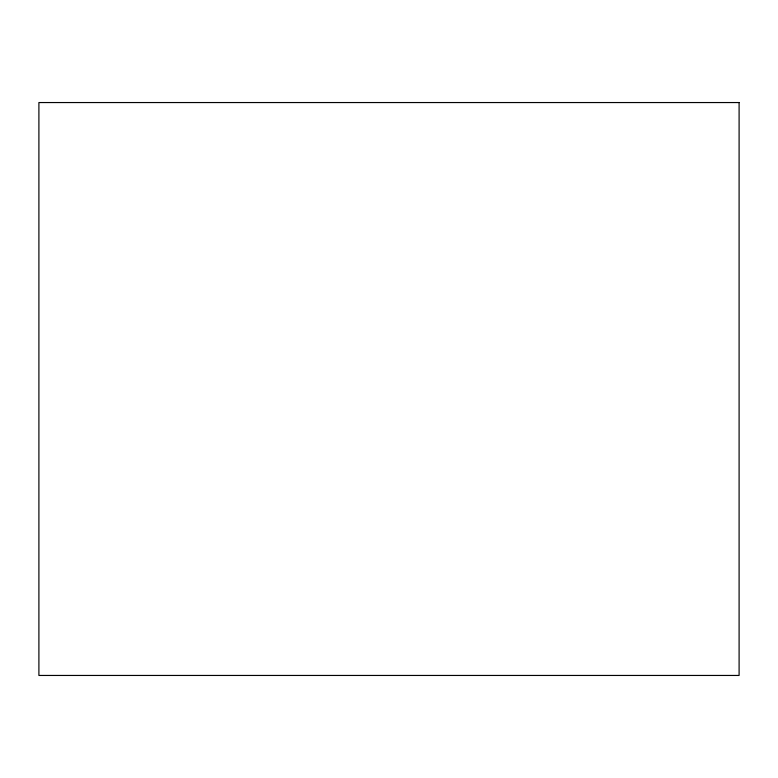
<?xml version="1.0" encoding="UTF-8"?>
<svg xmlns="http://www.w3.org/2000/svg" width="778" height="778" viewBox="0 0 778 778"><rect width="100%" height="100%" fill="white"/><g stroke="black" fill="none" stroke-linecap="round" stroke-linejoin="round"><path stroke-width="1.17" d="M739.1 102.55L38.9 102.55L38.9 675.45L739.1 675.45L739.1 102.55"/></g></svg>
